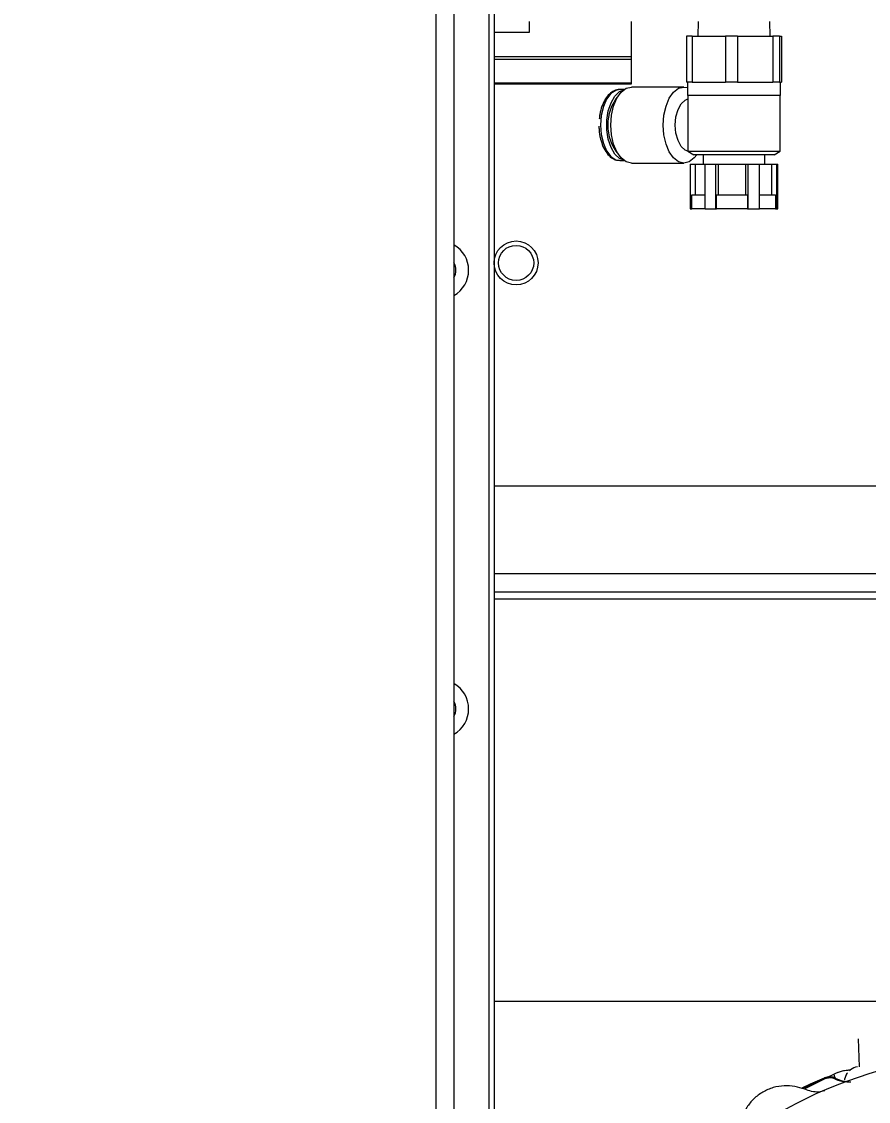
# Model space of a CAD drawing. Header units: millimetres. Extents: x 169 to 14583, y -399 to 10804.
# Drawn here: x 8016.6 to 8132.5, y 5426.8 to 5574.5 of the extents above; entities that cross this region are included whole.
import ezdxf

# ---------------------------------------------------------------- set-up
doc = ezdxf.new("R2010")
doc.units = ezdxf.units.MM
doc.header["$LTSCALE"] = 35
doc.layers.add('1', color=70, linetype='Continuous')
doc.styles.add('SLDTEXTSTYLE2', font='TXT', dxfattribs={"width": 0.7})
doc.dimstyles.new('SLDDIMSTYLE5', dxfattribs={"dimtxt": 105.988363, "dimasz": 26.25, "dimexe": 0, "dimexo": 0.0625, "dimgap": 26.497091, "dimtad": 1, "dimdec": 0, "dimrnd": 1e-09, "dimzin": 12, "dimdsep": 46, "dimtxsty": 'SLDTEXTSTYLE2', "dimsah": 1, "dimcen": 0.09, "dimadec": 0, "dimazin": 3, "dimtfac": 1, "dimtdec": 3, "dimtofl": 0, "dimtmove": 0, "dimatfit": 3, "dimfxl": 0, "dimfrac": 2, "dimtolj": 1, "dimtzin": 12, "dimarcsym": 0})

# ---------------------------------------------------------------- blocks, each defined once
blk = doc.blocks.new('_D_39')
at = {"layer": '1'}
for p, q in [((10336.28, 5511.02), (11734.62, 5511.02)), ((11699.62, 5511.02), (11699.62, 5088.12)), ((8051.64, 5088.12), (11734.62, 5088.12)), ((11699.62, 5088.12), (11699.62, 4698.41))]:
    blk.add_line(p, q, dxfattribs=at)
for points in [[(11699.62, 5511.02), (11694.37, 5484.77), (11704.87, 5484.77)], [(11699.62, 5088.12), (11704.87, 5114.37), (11694.37, 5114.37)]]:
    blk.add_solid(points, dxfattribs=at)
at = {"layer": '1', "insert": (11580.25, 4698.41), "char_height": 92.604, "attachment_point": 1, "rotation": 90, "style": 'SLDTEXTSTYLE2'}
blk.add_mtext('423', dxfattribs=at)
blk = doc.blocks.new('_D_41')
at = {"layer": '1'}
for p, q in [((8111.28, 5871.52), (8786.07, 5871.52)), ((8751.07, 5511.02), (8751.07, 5871.52))]:
    blk.add_line(p, q, dxfattribs=at)
for points in [[(8751.07, 5871.52), (8745.82, 5845.27), (8756.32, 5845.27)], [(8751.07, 5511.02), (8756.32, 5537.27), (8745.82, 5537.27)]]:
    blk.add_solid(points, dxfattribs=at)
at = {"layer": '1', "insert": (8631.7, 5585.03), "char_height": 92.604, "attachment_point": 1, "rotation": 90, "style": 'SLDTEXTSTYLE2'}
blk.add_mtext('361', dxfattribs=at)

msp = doc.modelspace()

# ---------------------------------------------------------------- linework, layer by layer
at = {"color": 7, "linetype": 'Continuous', "lineweight": 18}
for p, q in [((8073.279, 5629.168), (8073.279, 5170.518)), ((8075.779, 5629.168), (8075.779, 5170.518)), ((8080.529, 5629.168), (8080.529, 5220.518)), ((8081.279, 5629.168), (8081.279, 5220.518)), ((8086.079, 5574.518), (8086.079, 5573.018)), ((8100.079, 5569.725), (8100.079, 5574.518)), ((8109.179, 5574.518), (8109.117, 5572.518)), ((8119.041, 5572.518), (8118.978, 5574.518)), ((8086.079, 5573.018), (8081.279, 5573.018)), ((8107.601, 5572.518), (8107.601, 5566.218)), ((8108.365, 5572.518), (8107.601, 5572.518)), ((8108.365, 5572.518), (8108.365, 5566.218)), ((8108.365, 5572.518), (8112.899, 5572.518)), ((8112.899, 5572.518), (8112.899, 5566.218)), ((8114.572, 5572.518), (8112.899, 5572.518)), ((8114.572, 5572.518), (8114.572, 5566.218)), ((8114.572, 5572.518), (8119.377, 5572.518)), ((8119.377, 5572.518), (8119.377, 5566.218)), ((8120.285, 5572.518), (8119.377, 5572.518)), ((8120.285, 5572.518), (8120.285, 5566.218)), ((8120.285, 5572.518), (8120.556, 5572.518)), ((8120.556, 5572.518), (8120.556, 5566.218)), ((8081.279, 5569.725), (8100.079, 5569.725)), ((8081.279, 5569.371), (8100.079, 5569.371)), ((8100.079, 5569.371), (8100.079, 5569.725)), ((8100.079, 5566.164), (8100.079, 5569.371)), ((8081.279, 5566.164), (8100.079, 5566.164)), ((8100.079, 5566.018), (8100.079, 5566.164)), ((8108.365, 5566.218), (8107.601, 5566.218)), ((8107.729, 5566.218), (8107.729, 5564.418)), ((8108.365, 5566.218), (8110.632, 5566.218)), ((8110.632, 5566.218), (8112.899, 5566.218)), ((8114.572, 5566.218), (8112.899, 5566.218)), ((8114.572, 5566.218), (8116.974, 5566.218)), ((8116.974, 5566.218), (8119.377, 5566.218)), ((8120.285, 5566.218), (8119.377, 5566.218)), ((8120.285, 5566.218), (8120.421, 5566.218)), ((8120.421, 5566.218), (8120.556, 5566.218)), ((8120.429, 5564.418), (8120.429, 5566.218)), ((8081.279, 5566.018), (8100.079, 5566.018)), ((8099.035, 5565.218), (8098.457, 5565.218)), ((8107.225, 5565.568), (8100.053, 5565.568)), ((8110.632, 5564.418), (8107.729, 5564.418)), ((8107.779, 5564.418), (8107.779, 5559.258)), ((8120.429, 5564.418), (8110.632, 5564.418)), ((8120.379, 5556.78), (8120.379, 5564.418)), ((8107.779, 5559.258), (8107.779, 5556.78)), ((8107.779, 5556.78), (8108.579, 5556.318)), ((8107.779, 5556.78), (8120.379, 5556.78)), ((8111.093, 5556.318), (8108.579, 5556.318)), ((8109.854, 5556.318), (8109.854, 5555.018)), ((8119.579, 5556.318), (8111.093, 5556.318)), ((8118.304, 5555.018), (8118.304, 5556.318)), ((8119.579, 5556.318), (8120.379, 5556.78)), ((8098.457, 5555.518), (8099.035, 5555.518)), ((8100.053, 5555.168), (8107.225, 5555.168)), ((8108.104, 5555.018), (8108.104, 5548.918)), ((8108.104, 5555.018), (8108.132, 5555.018)), ((8108.132, 5548.918), (8108.132, 5555.018)), ((8108.132, 5555.018), (8108.814, 5555.018)), ((8108.814, 5550.818), (8108.814, 5555.018)), ((8108.814, 5555.018), (8110.136, 5555.018)), ((8110.136, 5548.918), (8110.136, 5555.018)), ((8110.136, 5555.018), (8111.606, 5555.018)), ((8111.606, 5548.918), (8111.606, 5555.018)), ((8111.606, 5555.018), (8111.976, 5555.018)), ((8111.976, 5550.818), (8111.976, 5555.018)), ((8111.976, 5555.018), (8115.683, 5555.018)), ((8115.683, 5550.818), (8115.683, 5555.018)), ((8115.683, 5555.018), (8115.995, 5555.018)), ((8115.995, 5548.918), (8115.995, 5555.018)), ((8115.995, 5555.018), (8117.553, 5555.018)), ((8117.553, 5548.918), (8117.553, 5555.018)), ((8117.553, 5555.018), (8119.256, 5555.018)), ((8119.256, 5550.818), (8119.256, 5555.018)), ((8119.256, 5555.018), (8119.938, 5555.018)), ((8119.938, 5548.918), (8119.938, 5555.018)), ((8119.938, 5555.018), (8120.054, 5555.018)), ((8120.054, 5548.918), (8120.054, 5555.018)), ((8108.308, 5548.918), (8108.308, 5550.818)), ((8108.308, 5550.818), (8110.136, 5550.818)), ((8111.702, 5550.818), (8115.914, 5550.818)), ((8111.702, 5548.918), (8111.702, 5550.818)), ((8115.914, 5550.818), (8115.914, 5548.918)), ((8117.472, 5550.818), (8119.761, 5550.818)), ((8119.761, 5550.818), (8119.761, 5548.918)), ((8108.104, 5548.918), (8108.132, 5548.918)), ((8108.132, 5548.918), (8108.308, 5548.918)), ((8110.136, 5548.918), (8108.308, 5548.918)), ((8110.136, 5548.918), (8111.606, 5548.918)), ((8111.606, 5548.918), (8111.702, 5548.918)), ((8115.914, 5548.918), (8111.702, 5548.918)), ((8115.914, 5548.918), (8115.995, 5548.918)), ((8115.995, 5548.918), (8117.553, 5548.918)), ((8119.761, 5548.918), (8117.472, 5548.918)), ((8119.761, 5548.918), (8119.938, 5548.918)), ((8119.938, 5548.918), (8120.054, 5548.918)), ((8081.279, 5511.018), (8155.617, 5511.018)), ((8081.279, 5499.018), (8153.328, 5499.018)), ((8081.279, 5496.518), (8152.852, 5496.518)), ((8152.661, 5495.518), (8081.279, 5495.518)), ((8142.171, 5440.518), (8081.279, 5440.518)), ((8131.074, 5435.38), (8131.206, 5431.584)), ((8126.763, 5430.108), (8127.723, 5430.578)), ((8126.764, 5430.108), (8127.723, 5430.578)), ((8129.884, 5431.02), (8130.026, 5431.162)), ((8126.5, 5429.911), (8123.676, 5428.514)), ((8125.413, 5429.62), (8125.448, 5429.62)), ((8126.467, 5429.989), (8126.444, 5430.045)), ((8126.5, 5429.911), (8126.467, 5429.989)), ((8127.214, 5430.054), (8126.5, 5429.911)), ((8127.967, 5429.894), (8128.002, 5429.972)), ((8127.967, 5429.894), (8128.002, 5429.972)), ((8128.002, 5429.972), (8128.026, 5430.027))]:
    msp.add_line(p, q, dxfattribs=at)
at = {"color": 7, "linetype": 'Continuous', "lineweight": 18, "flags": 128}
for points in [[(8098.457, 5565.218), (8097.921, 5565.116), (8097.246, 5564.674), (8096.66, 5563.912), (8096.208, 5562.888), (8095.922, 5561.676), (8095.824, 5560.368)], [(8098.989, 5555.551), (8098.415, 5555.798), (8097.779, 5556.406), (8097.255, 5557.307), (8096.882, 5558.436), (8096.689, 5559.707), (8096.689, 5561.028), (8096.882, 5562.3), (8097.255, 5563.429), (8097.779, 5564.33), (8098.415, 5564.938), (8098.989, 5565.185)], [(8100.053, 5555.168), (8099.322, 5555.345), (8098.641, 5555.865), (8098.057, 5556.691), (8097.608, 5557.768), (8097.326, 5559.022), (8097.23, 5560.368), (8097.326, 5561.714), (8097.608, 5562.968), (8098.057, 5564.045), (8098.641, 5564.871), (8099.322, 5565.391), (8100.053, 5565.568), (8100.053, 5565.568)], [(8108.996, 5556.318), (8108.637, 5555.865), (8107.956, 5555.345), (8107.225, 5555.168), (8106.495, 5555.345), (8105.814, 5555.865), (8105.23, 5556.691), (8104.781, 5557.768), (8104.499, 5559.022), (8104.403, 5560.368), (8104.499, 5561.714), (8104.781, 5562.968), (8105.23, 5564.045), (8105.814, 5564.871), (8106.495, 5565.391), (8107.225, 5565.568), (8107.729, 5565.485)], [(8107.779, 5556.791), (8107.397, 5556.944), (8106.853, 5557.455), (8106.42, 5558.252), (8106.143, 5559.255), (8106.047, 5560.368), (8106.143, 5561.48), (8106.42, 5562.484), (8106.853, 5563.28), (8107.397, 5563.792), (8107.779, 5563.944)], [(8095.824, 5560.368), (8095.922, 5559.059), (8096.208, 5557.848), (8096.66, 5556.823), (8097.246, 5556.062), (8097.921, 5555.619), (8098.457, 5555.518)], [(8127.723, 5430.578), (8127.81, 5430.157), (8127.818, 5430.106)], [(8127.723, 5430.578), (8127.81, 5430.157), (8127.818, 5430.106)], [(8123.382, 5428.673), (8124.547, 5429.218), (8126.444, 5430.045)], [(8123.469, 5428.648), (8124.572, 5429.163), (8126.467, 5429.989)], [(8126.467, 5429.989), (8124.572, 5429.163), (8123.684, 5428.75)], [(8126.5, 5429.911), (8124.607, 5429.085), (8123.758, 5428.691)]]:
    msp.add_lwpolyline(points, dxfattribs=at)
at = {"color": 7, "linetype": 'Continuous', "lineweight": 18}
for radius in [3, 2.4]:
    msp.add_circle((8084.279, 5541.518), radius, dxfattribs=at)
for centre, radius, start, end in [((8103.118, 5560.368), 6.305, 140.34837, 219.65163), ((8073.779, 5540.518), 4, 300, 60), ((8073.779, 5540.518), 2.25, 332.73396, 27.26604), ((8073.779, 5480.518), 4, 300, 60), ((8073.779, 5480.518), 2.25, 332.73396, 27.26604), ((8151.279, 5370.518), 62.948, 97.39839, 142.60161), ((8131.279, 5429.518), 2.067, 98.70707, 127.30316), ((8131.279, 5429.518), 2.067, 98.70707, 127.27405), ((8127.214, 5428.199), 2, 66.0278, 112.64596), ((8127.214, 5428.199), 1.94, 66.0278, 112.64596), ((8127.214, 5428.199), 1.854, 66.0278, 112.64596), ((8130.058, 5434.595), 5.146, 246.0278, 261.56529), ((8130.058, 5434.595), 5.06, 246.0278, 263.37518)]:
    msp.add_arc(centre, radius, start, end, dxfattribs=at)
for points, knots in [([(8098.49, 5565.206), (8098.469, 5565.21), (8098.2, 5565.263), (8097.673, 5565.076), (8097.011, 5564.639), (8096.442, 5563.92), (8095.998, 5562.97), (8095.725, 5562.017), (8095.672, 5561.387), (8095.654, 5561.168)], [0, 0, 0, 0, 0.0148305, 0.1843543, 0.3522089, 0.5286024, 0.7135569, 0.900176, 1, 1, 1, 1]), ([(8095.601, 5560.229), (8095.606, 5560.06), (8095.624, 5559.482), (8095.692, 5558.86), (8095.819, 5558.478), (8095.827, 5558.453)], [0, 0, 0, 0, 0.2780907, 0.9516064, 1, 1, 1, 1]), ([(8095.827, 5558.453), (8095.927, 5558.107), (8096.134, 5557.386), (8096.651, 5556.5), (8097.285, 5555.876), (8097.908, 5555.541), (8098.29, 5555.556), (8098.428, 5555.561)], [0, 0, 0, 0, 0.21410266, 0.44719878, 0.68346953, 0.88619566, 1, 1, 1, 1]), ([(8127.723, 5430.578), (8128.117, 5430.743), (8128.834, 5431.043), (8129.657, 5431.126), (8130.027, 5431.163)], [0, 0, 0, 0, 0.5497824, 1, 1, 1, 1]), ([(8127.723, 5430.578), (8128.071, 5430.729), (8128.782, 5431.037), (8129.606, 5431.12), (8130.026, 5431.162)], [0, 0, 0, 0, 0.4894568, 1, 1, 1, 1]), ([(8129.23, 5429.76), (8129.23, 5429.775), (8129.234, 5429.921), (8129.346, 5430.27), (8129.487, 5430.616), (8129.622, 5430.752), (8129.624, 5430.755)], [0, 0, 0, 0, 0.051621, 0.51294708, 0.99073129, 1, 1, 1, 1]), ([(8129.232, 5429.76), (8129.233, 5429.782), (8129.238, 5429.937), (8129.338, 5430.301), (8129.529, 5430.603), (8129.624, 5430.755)], [0, 0, 0, 0, 0.0784101, 0.5390018, 1, 1, 1, 1]), ([(8123.744, 5428.494), (8123.305, 5428.643), (8122.401, 5428.949), (8120.928, 5429.024), (8119.426, 5428.774), (8117.998, 5428.162), (8116.753, 5427.231), (8115.786, 5426.055), (8115.115, 5424.742), (8114.928, 5423.807), (8114.837, 5423.352)], [0, 0, 0, 0, 0.1170779, 0.2408324, 0.3692132, 0.499995, 0.630767, 0.7591739, 0.8829264, 1, 1, 1, 1]), ([(8126.513, 5428.292), (8126.222, 5428.216), (8125.299, 5427.978), (8124.376, 5428.284), (8123.744, 5428.494)], [0, 0, 0, 0, 0.3151423, 1, 1, 1, 1])]:
    msp.add_open_spline(points, degree=3, knots=knots, dxfattribs=at)
for points in [[(8127.967, 5429.894), (8127.846, 5429.94), (8127.603, 5430.033), (8127.344, 5430.047), (8127.214, 5430.054)], [(8130.058, 5429.45), (8129.698, 5429.469), (8128.978, 5429.507), (8128.304, 5429.765), (8127.967, 5429.894)]]:
    msp.add_open_spline(points, degree=3, dxfattribs=at)

# ---------------------------------------------------------------- dimensions: what is measured, and where the dimension line sits
at = {"layer": '1'}
for base, p1, p2, picture, middle in [((8751.074838169, 5871.517871794), (10301.278647798, 5511.017871794), (8076.278652618, 5871.517871794), '_D_41', (8751.074838169, 5691.267871794)), ((11699.619, 5088.118), (10301.279, 5511.018), (8016.635, 5088.118), '_D_39', (11699.619, 4804.652))]:
    dim = msp.add_linear_dim(base=base, p1=p1, p2=p2, angle=90, dimstyle='SLDDIMSTYLE5', dxfattribs=at)
    dim.commit()
    dim.dimension.update_dxf_attribs({"geometry": picture, "text_midpoint": middle, "dimtype": 160})

doc.saveas('drawing.dxf')
